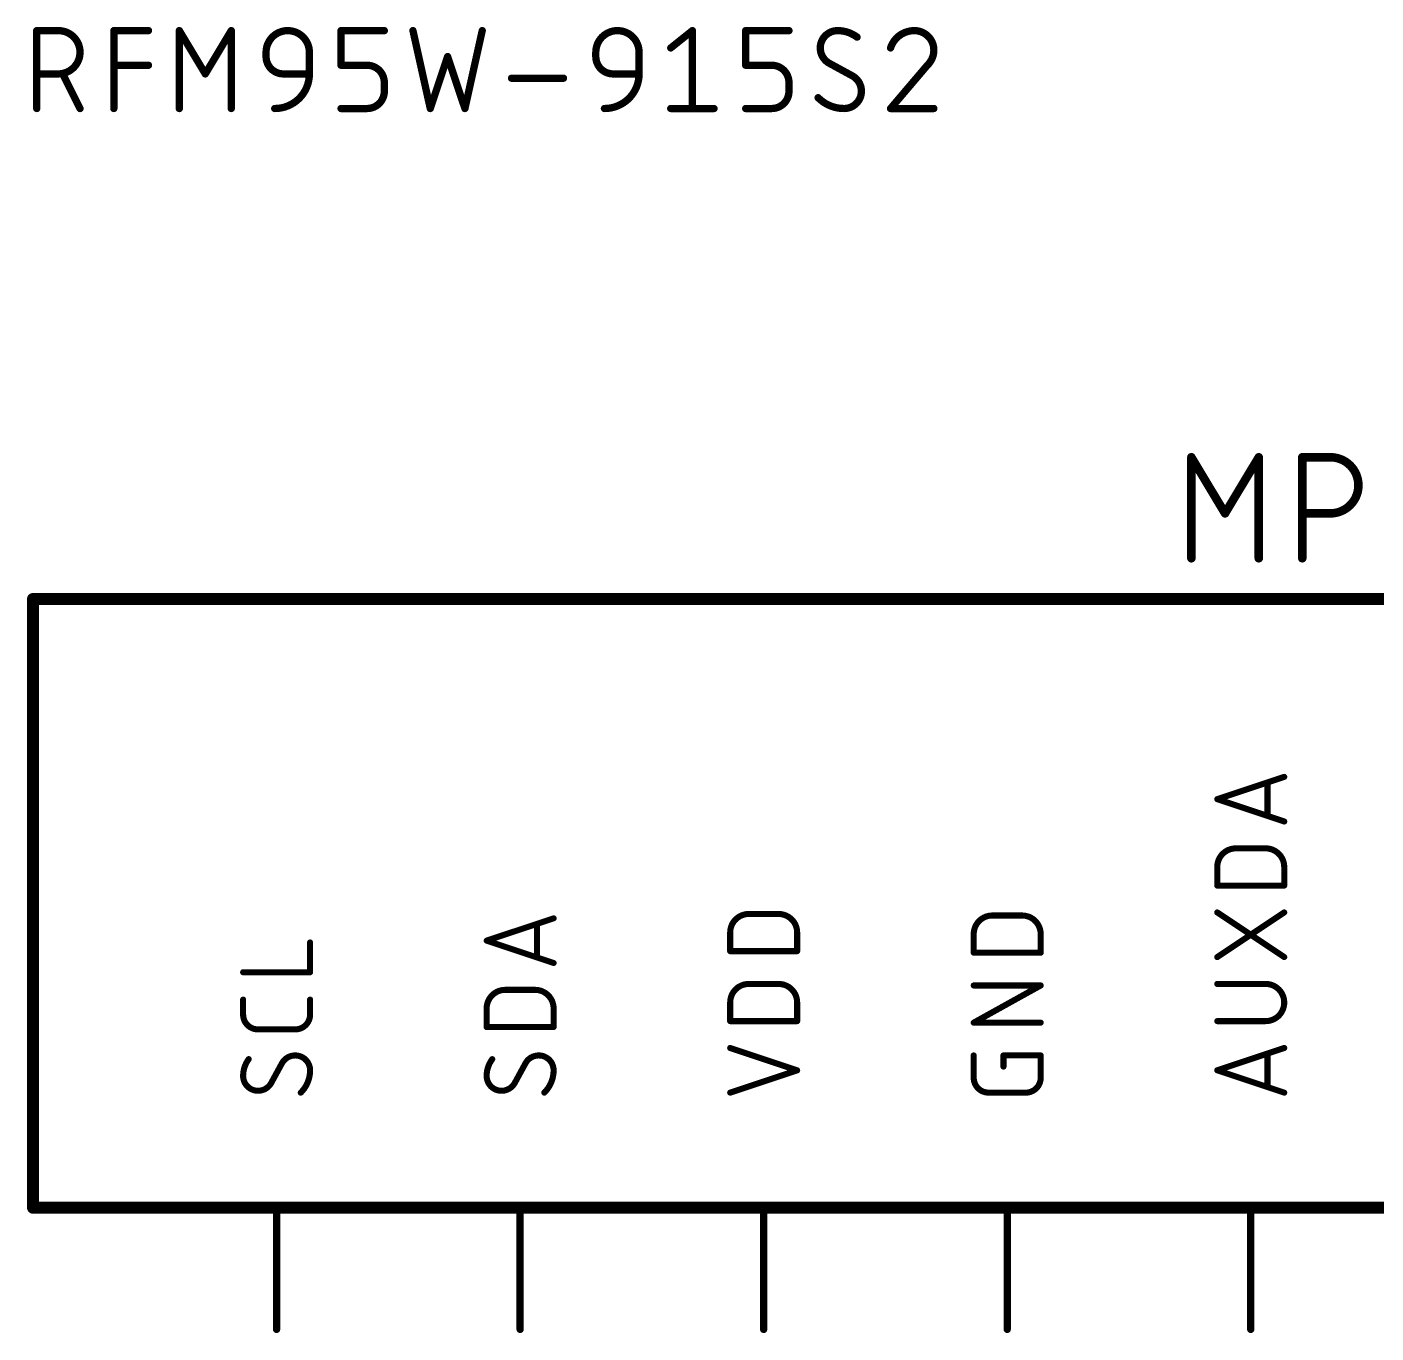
# Model space of a CAD drawing. Extents: x -1 to 180, y 0 to 264.
# Drawn here: x 109.09 to 137.23, y 20.24 to 47.5 of the extents above; entities that cross this region are included whole.
import ezdxf

# ---------------------------------------------------------------- set-up
doc = ezdxf.new("R2010")
doc.units = 0
for name, color, linetype in [('94', 12, 'CONTINUOUS'), ('95', 251, 'CONTINUOUS'), ('96', 251, 'CONTINUOUS')]:
    doc.layers.add(name, color=color, linetype=linetype)

msp = doc.modelspace()

# ---------------------------------------------------------------- linework, layer by layer
at = {"layer": '94'}
for points, const_width in [([(133.3817, 36.4109), (133.3817, 38.5191)], 0.1778), ([(133.3817, 38.5191), (134.0844, 37.3479)], 0.1778), ([(134.0844, 37.3479), (134.7872, 38.5191)], 0.1778), ([(134.7872, 38.5191), (134.7872, 36.4109)], 0.1778), ([(135.695, 36.4109), (135.695, 38.5191)], 0.1778), ([(135.695, 38.5191), (136.2806, 38.5191)], 0.1778), ([(136.2806, 37.3479), (135.695, 37.3479)], 0.1778), ([(109.22, 35.56), (109.22, 22.86)], 0.254), ([(170.18, 35.56), (109.22, 35.56)], 0.254), ([(109.22, 22.86), (170.18, 22.86)], 0.254), ([(114.3, 20.32), (114.3, 22.86)], 0.1524), ([(119.38, 20.32), (119.38, 22.86)], 0.1524), ([(124.46, 20.32), (124.46, 22.86)], 0.1524), ([(129.54, 20.32), (129.54, 22.86)], 0.1524), ([(134.62, 20.32), (134.62, 22.86)], 0.1524)]:
    msp.add_lwpolyline(points, dxfattribs=dict(at, const_width=const_width))
for points, const_width in [([(133.4198, 38.542, 1), (133.3436, 38.4962)], 0.0889), ([(133.4262, 38.5191, 1), (133.3373, 38.5191)], 0.0889), ([(134.8316, 38.5191, 1), (134.7427, 38.5191)], 0.0889), ([(134.8253, 38.4962, 1), (134.7491, 38.542)], 0.0889), ([(135.7394, 38.5191, 1), (135.6505, 38.5191)], 0.0889), ([(135.695, 38.5635, 1), (135.695, 38.4747)], 0.0889), ([(136.2806, 37.3479, 1), (136.2806, 38.5191)], 0.1778), ([(136.2806, 38.5635, 1), (136.2806, 38.4747)], 0.0889), ([(136.2806, 38.4747, 1), (136.2806, 38.5635)], 0.0889), ([(135.695, 37.3923, 1), (135.695, 37.3034)], 0.0889), ([(136.2806, 37.3923, 1), (136.2806, 37.3034)], 0.0889), ([(136.2806, 37.3034, 1), (136.2806, 37.3923)], 0.0889), ([(134.0463, 37.3707, 1), (134.1225, 37.325)], 0.0889), ([(134.0463, 37.325, 1), (134.1225, 37.3707)], 0.0889), ([(133.3373, 36.4109, 1), (133.4262, 36.4109)], 0.0889), ([(134.7427, 36.4109, 1), (134.8316, 36.4109)], 0.0889), ([(135.6505, 36.4109, 1), (135.7394, 36.4109)], 0.0889), ([(109.2835, 35.56, 1), (109.1565, 35.56)], 0.127), ([(109.22, 35.6235, 1), (109.22, 35.4965)], 0.127), ([(109.22, 22.9235, 1), (109.22, 22.7965)], 0.127), ([(109.1565, 22.86, 1), (109.2835, 22.86)], 0.127), ([(114.3381, 22.86, 1), (114.2619, 22.86)], 0.0762), ([(119.4181, 22.86, 1), (119.3419, 22.86)], 0.0762), ([(124.4981, 22.86, 1), (124.4219, 22.86)], 0.0762), ([(129.5781, 22.86, 1), (129.5019, 22.86)], 0.0762), ([(134.6581, 22.86, 1), (134.5819, 22.86)], 0.0762), ([(114.2619, 20.32, 1), (114.3381, 20.32)], 0.0762), ([(119.3419, 20.32, 1), (119.4181, 20.32)], 0.0762), ([(124.4219, 20.32, 1), (124.4981, 20.32)], 0.0762), ([(129.5019, 20.32, 1), (129.5781, 20.32)], 0.0762), ([(134.5819, 20.32, 1), (134.6581, 20.32)], 0.0762)]:
    msp.add_lwpolyline(points, format="xyb", dxfattribs=dict(at, const_width=const_width))
at = {"layer": '95', "const_width": 0.127}
for points in [[(133.9215, 31.3839), (135.3185, 31.8496)], [(134.9693, 31.7331), (134.9693, 31.0346)], [(135.3185, 30.9182), (133.9215, 31.3839)], [(134.3096, 30.3575), (134.9304, 30.3575)], [(133.9215, 29.5814), (133.9215, 29.9694)], [(135.3185, 29.9694), (135.3185, 29.5814)], [(135.3185, 29.5814), (133.9215, 29.5814)], [(124.1496, 28.9886), (124.7704, 28.9886)], [(129.2296, 28.9566), (129.8504, 28.9566)], [(135.3185, 28.0893), (133.9215, 29.0206)], [(133.9215, 28.0893), (135.3185, 29.0206)], [(118.6815, 28.4317), (120.0785, 28.8974)], [(119.7293, 28.7809), (119.7293, 28.0824)], [(114.9985, 27.7726), (114.9985, 28.3935)], [(120.0785, 27.966), (118.6815, 28.4317)], [(123.7615, 28.2125), (123.7615, 28.6006)], [(125.1585, 28.6006), (125.1585, 28.2125)], [(128.8415, 28.1805), (128.8415, 28.5686)], [(130.2385, 28.5686), (130.2385, 28.1805)], [(125.1585, 28.2125), (123.7615, 28.2125)], [(130.2385, 28.1805), (128.8415, 28.1805)], [(113.6015, 27.7726), (114.9985, 27.7726)], [(124.1496, 27.5285), (124.7704, 27.5285)], [(134.9304, 27.5285), (133.9215, 27.5285)], [(119.0696, 27.4053), (119.6904, 27.4053)], [(128.8415, 26.7204), (130.2385, 27.4965)], [(130.2385, 27.4965), (128.8415, 27.4965)], [(113.6015, 26.89), (113.6015, 27.2004)], [(114.9985, 27.2004), (114.9985, 26.89)], [(118.6815, 26.6292), (118.6815, 27.0172)], [(120.0785, 27.0172), (120.0785, 26.6292)], [(123.7615, 26.7524), (123.7615, 27.1404)], [(125.1585, 27.1404), (125.1585, 26.7524)], [(125.1585, 26.7524), (123.7615, 26.7524)], [(130.2385, 26.7204), (128.8415, 26.7204)], [(133.9215, 26.7524), (134.9304, 26.7524)], [(114.6881, 26.5795), (113.9119, 26.5795)], [(120.0785, 26.6292), (118.6815, 26.6292)], [(125.1585, 25.726), (123.7615, 26.1916)], [(133.9215, 25.726), (135.3185, 26.1916)], [(114.4164, 25.8812), (114.1836, 25.4543)], [(119.4964, 25.8812), (119.2636, 25.4543)], [(128.8415, 25.5707), (128.8415, 26.0364)], [(129.4624, 25.8036), (129.4624, 26.0364)], [(129.4624, 26.0364), (130.2385, 26.0364)], [(130.2385, 26.0364), (130.2385, 25.5707)], [(134.9693, 26.0752), (134.9693, 25.3767)], [(123.7615, 25.2603), (125.1585, 25.726)], [(135.3185, 25.2603), (133.9215, 25.726)], [(129.9281, 25.2603), (129.1519, 25.2603)]]:
    msp.add_lwpolyline(points, dxfattribs=at)
at = {"layer": '95'}
for points, const_width in [([(135.3285, 31.8194, 1), (135.3085, 31.8797)], 0.0635), ([(135.001, 31.7331, 1), (134.9375, 31.7331)], 0.0635), ([(133.9315, 31.414, 1), (133.9115, 31.3538)], 0.0635), ([(133.9115, 31.414, 1), (133.9315, 31.3538)], 0.0635), ([(134.9375, 31.0346, 1), (135.001, 31.0346)], 0.0635), ([(135.3085, 30.8881, 1), (135.3285, 30.9483)], 0.0635), ([(134.3096, 30.3575, 0.4142), (133.9215, 29.9694)], 0.127), ([(134.3096, 30.3892, 1), (134.3096, 30.3257)], 0.0635), ([(134.3096, 30.3257, 1), (134.3096, 30.3892)], 0.0635), ([(135.3185, 29.9694, 0.4142), (134.9304, 30.3575)], 0.127), ([(134.9304, 30.3892, 1), (134.9304, 30.3257)], 0.0635), ([(134.9304, 30.3257, 1), (134.9304, 30.3892)], 0.0635), ([(133.9532, 29.9694, 1), (133.8898, 29.9694)], 0.0635), ([(133.8898, 29.9694, 1), (133.9532, 29.9694)], 0.0635), ([(135.3502, 29.9694, 1), (135.2868, 29.9694)], 0.0635), ([(135.2868, 29.9694, 1), (135.3502, 29.9694)], 0.0635), ([(133.9215, 29.6131, 1), (133.9215, 29.5496)], 0.0635), ([(133.8898, 29.5814, 1), (133.9532, 29.5814)], 0.0635), ([(135.2868, 29.5814, 1), (135.3502, 29.5814)], 0.0635), ([(135.3185, 29.5496, 1), (135.3185, 29.6131)], 0.0635), ([(124.1496, 28.9886, 0.4142), (123.7615, 28.6006)], 0.127), ([(124.1496, 29.0204, 1), (124.1496, 28.9569)], 0.0635), ([(124.1496, 28.9569, 1), (124.1496, 29.0204)], 0.0635), ([(125.1585, 28.6006, 0.4142), (124.7704, 28.9886)], 0.127), ([(124.7704, 29.0204, 1), (124.7704, 28.9569)], 0.0635), ([(124.7704, 28.9569, 1), (124.7704, 29.0204)], 0.0635), ([(129.2296, 28.9566, 0.4142), (128.8415, 28.5686)], 0.127), ([(129.2296, 28.9884, 1), (129.2296, 28.9249)], 0.0635), ([(129.2296, 28.9249, 1), (129.2296, 28.9884)], 0.0635), ([(130.2385, 28.5686, 0.4142), (129.8504, 28.9566)], 0.127), ([(129.8504, 28.9884, 1), (129.8504, 28.9249)], 0.0635), ([(129.8504, 28.9249, 1), (129.8504, 28.9884)], 0.0635), ([(133.9391, 29.047, 1), (133.9039, 28.9942)], 0.0635), ([(135.3361, 28.9942, 1), (135.3009, 29.047)], 0.0635), ([(119.761, 28.7809, 1), (119.6975, 28.7809)], 0.0635), ([(120.0885, 28.8672, 1), (120.0685, 28.9275)], 0.0635), ([(115.0303, 28.3935, 1), (114.9668, 28.3935)], 0.0635), ([(118.6915, 28.4618, 1), (118.6715, 28.4016)], 0.0635), ([(118.6715, 28.4618, 1), (118.6915, 28.4016)], 0.0635), ([(123.7933, 28.6006, 1), (123.7298, 28.6006)], 0.0635), ([(123.7298, 28.6006, 1), (123.7933, 28.6006)], 0.0635), ([(125.1903, 28.6006, 1), (125.1268, 28.6006)], 0.0635), ([(125.1268, 28.6006, 1), (125.1902, 28.6006)], 0.0635), ([(128.8732, 28.5686, 1), (128.8098, 28.5686)], 0.0635), ([(128.8098, 28.5686, 1), (128.8732, 28.5686)], 0.0635), ([(130.2703, 28.5686, 1), (130.2068, 28.5686)], 0.0635), ([(130.2068, 28.5686, 1), (130.2702, 28.5686)], 0.0635), ([(123.7615, 28.2443, 1), (123.7615, 28.1808)], 0.0635), ([(123.7298, 28.2125, 1), (123.7933, 28.2125)], 0.0635), ([(125.1268, 28.2125, 1), (125.1903, 28.2125)], 0.0635), ([(125.1585, 28.1808, 1), (125.1585, 28.2443)], 0.0635), ([(128.8415, 28.2123, 1), (128.8415, 28.1488)], 0.0635), ([(128.8098, 28.1805, 1), (128.8732, 28.1805)], 0.0635), ([(130.2068, 28.1805, 1), (130.2703, 28.1805)], 0.0635), ([(130.2385, 28.1488, 1), (130.2385, 28.2123)], 0.0635), ([(133.9039, 28.1157, 1), (133.9391, 28.0628)], 0.0635), ([(135.3009, 28.0628, 1), (135.3361, 28.1157)], 0.0635), ([(119.6975, 28.0824, 1), (119.761, 28.0824)], 0.0635), ([(120.0685, 27.9359, 1), (120.0885, 27.9961)], 0.0635), ([(113.6015, 27.8044, 1), (113.6015, 27.7409)], 0.0635), ([(114.9668, 27.7726, 1), (115.0303, 27.7726)], 0.0635), ([(114.9985, 27.7409, 1), (114.9985, 27.8044)], 0.0635), ([(124.1496, 27.5285, 0.4142), (123.7615, 27.1404)], 0.127), ([(124.1496, 27.5602, 1), (124.1496, 27.4968)], 0.0635), ([(124.1496, 27.4968, 1), (124.1496, 27.5602)], 0.0635), ([(125.1585, 27.1404, 0.4142), (124.7704, 27.5285)], 0.127), ([(124.7704, 27.5602, 1), (124.7704, 27.4968)], 0.0635), ([(124.7704, 27.4968, 1), (124.7704, 27.5602)], 0.0635), ([(133.9215, 27.5602, 1), (133.9215, 27.4968)], 0.0635), ([(134.9304, 26.7524, 1), (134.9304, 27.5285)], 0.127), ([(134.9304, 27.5602, 1), (134.9304, 27.4967)], 0.0635), ([(134.9304, 27.4968, 1), (134.9304, 27.5602)], 0.0635), ([(119.0696, 27.4053, 0.4142), (118.6815, 27.0172)], 0.127), ([(119.0696, 27.437, 1), (119.0696, 27.3735)], 0.0635), ([(119.0696, 27.3735, 1), (119.0696, 27.437)], 0.0635), ([(120.0785, 27.0172, 0.4142), (119.6904, 27.4053)], 0.127), ([(119.6904, 27.437, 1), (119.6904, 27.3735)], 0.0635), ([(119.6904, 27.3735, 1), (119.6904, 27.437)], 0.0635), ([(128.8415, 27.5283, 1), (128.8415, 27.4648)], 0.0635), ([(130.2539, 27.4688, 1), (130.2231, 27.5243)], 0.0635), ([(130.2385, 27.4648, 1), (130.2385, 27.5283)], 0.0635), ([(113.6333, 27.2004, 1), (113.5697, 27.2004)], 0.0635), ([(115.0303, 27.2004, 1), (114.9668, 27.2004)], 0.0635), ([(118.7133, 27.0172, 1), (118.6497, 27.0172)], 0.0635), ([(118.6497, 27.0172, 1), (118.7133, 27.0172)], 0.0635), ([(120.1103, 27.0172, 1), (120.0468, 27.0172)], 0.0635), ([(120.0468, 27.0172, 1), (120.1102, 27.0172)], 0.0635), ([(123.7933, 27.1404, 1), (123.7298, 27.1404)], 0.0635), ([(123.7298, 27.1404, 1), (123.7933, 27.1404)], 0.0635), ([(125.1903, 27.1404, 1), (125.1268, 27.1404)], 0.0635), ([(125.1268, 27.1404, 1), (125.1902, 27.1404)], 0.0635), ([(113.6332, 26.89, 1), (113.5697, 26.89)], 0.0635), ([(113.5697, 26.89, 1), (113.6333, 26.89)], 0.0635), ([(113.6015, 26.89, 0.4142), (113.9119, 26.5795)], 0.127), ([(114.6881, 26.5795, 0.4142), (114.9985, 26.89)], 0.127), ([(115.0303, 26.89, 1), (114.9668, 26.89)], 0.0635), ([(114.9668, 26.89, 1), (115.0303, 26.89)], 0.0635), ([(123.7615, 26.7841, 1), (123.7615, 26.7206)], 0.0635), ([(123.7298, 26.7524, 1), (123.7933, 26.7524)], 0.0635), ([(125.1268, 26.7524, 1), (125.1903, 26.7524)], 0.0635), ([(125.1585, 26.7206, 1), (125.1585, 26.7841)], 0.0635), ([(128.8415, 26.7522, 1), (128.8415, 26.6887)], 0.0635), ([(128.8261, 26.7482, 1), (128.8569, 26.6927)], 0.0635), ([(130.2385, 26.6887, 1), (130.2385, 26.7522)], 0.0635), ([(133.9215, 26.7841, 1), (133.9215, 26.7206)], 0.0635), ([(134.9304, 26.7841, 1), (134.9304, 26.7206)], 0.0635), ([(134.9304, 26.7206, 1), (134.9304, 26.7841)], 0.0635), ([(113.9119, 26.6113, 1), (113.9119, 26.5478)], 0.0635), ([(113.9119, 26.5478, 1), (113.9119, 26.6113)], 0.0635), ([(114.6881, 26.6113, 1), (114.6881, 26.5478)], 0.0635), ([(114.6881, 26.5478, 1), (114.6881, 26.6113)], 0.0635), ([(118.6497, 26.6292, 1), (118.7133, 26.6292)], 0.0635), ([(118.6815, 26.6609, 1), (118.6815, 26.5974)], 0.0635), ([(120.0468, 26.6292, 1), (120.1103, 26.6292)], 0.0635), ([(120.0785, 26.5974, 1), (120.0785, 26.6609)], 0.0635), ([(123.7715, 26.2218, 1), (123.7515, 26.1615)], 0.0635), ([(135.3285, 26.1615, 1), (135.3085, 26.2218)], 0.0635), ([(113.7179, 25.9588, 0.1623), (113.6015, 25.6096)], 0.127), ([(113.7433, 25.9397, 1), (113.6925, 25.9779)], 0.0635), ([(114.6881, 26.0364, 0.2656), (114.4164, 25.8812)], 0.127), ([(114.3891, 25.8973, 1), (114.4438, 25.8651)], 0.0635), ([(114.4443, 25.866, 1), (114.3885, 25.8964)], 0.0635), ([(114.6881, 26.0682, 1), (114.6881, 26.0047)], 0.0635), ([(114.9985, 25.726, 0.4142), (114.6881, 26.0364)], 0.127), ([(114.6881, 26.0047, 1), (114.6881, 26.0682)], 0.0635), ([(118.7979, 25.9588, 0.1623), (118.6815, 25.6096)], 0.127), ([(118.8233, 25.9397, 1), (118.7725, 25.9779)], 0.0635), ([(119.7681, 26.0364, 0.2656), (119.4964, 25.8812)], 0.127), ([(119.4691, 25.8973, 1), (119.5238, 25.8651)], 0.0635), ([(119.5243, 25.866, 1), (119.4685, 25.8964)], 0.0635), ([(119.7681, 26.0682, 1), (119.7681, 26.0047)], 0.0635), ([(120.0785, 25.726, 0.4142), (119.7681, 26.0364)], 0.127), ([(119.7681, 26.0047, 1), (119.7681, 26.0682)], 0.0635), ([(128.8732, 26.0364, 1), (128.8098, 26.0364)], 0.0635), ([(129.4624, 26.0682, 1), (129.4624, 26.0047)], 0.0635), ([(129.4941, 26.0364, 1), (129.4306, 26.0364)], 0.0635), ([(130.2703, 26.0364, 1), (130.2068, 26.0364)], 0.0635), ([(130.2385, 26.0047, 1), (130.2385, 26.0682)], 0.0635), ([(135.001, 26.0752, 1), (134.9375, 26.0752)], 0.0635), ([(113.6333, 25.6096, 1), (113.5697, 25.6096)], 0.0635), ([(113.5697, 25.6095, 1), (113.6333, 25.6096)], 0.0635), ([(113.6015, 25.6096, 0.4142), (113.9119, 25.2991)], 0.127), ([(114.8045, 25.2603, 0.2), (114.9985, 25.726)], 0.127), ([(115.0302, 25.726, 1), (114.9668, 25.726)], 0.0635), ([(114.9668, 25.726, 1), (115.0303, 25.726)], 0.0635), ([(118.7133, 25.6096, 1), (118.6497, 25.6096)], 0.0635), ([(118.6497, 25.6095, 1), (118.7133, 25.6096)], 0.0635), ([(118.6815, 25.6096, 0.4142), (118.9919, 25.2991)], 0.127), ([(119.8845, 25.2603, 0.2), (120.0785, 25.726)], 0.127), ([(120.1102, 25.726, 1), (120.0468, 25.726)], 0.0635), ([(120.0468, 25.726, 1), (120.1103, 25.726)], 0.0635), ([(125.1685, 25.6958, 1), (125.1485, 25.7561)], 0.0635), ([(125.1485, 25.6958, 1), (125.1685, 25.7561)], 0.0635), ([(128.8415, 25.5707, 0.4142), (129.1519, 25.2603)], 0.127), ([(128.8732, 25.5707, 1), (128.8097, 25.5707)], 0.0635), ([(129.4306, 25.8036, 1), (129.4941, 25.8036)], 0.0635), ([(129.9281, 25.2603, 0.4142), (130.2385, 25.5707)], 0.127), ([(130.2703, 25.5707, 1), (130.2068, 25.5707)], 0.0635), ([(133.9315, 25.7561, 1), (133.9115, 25.6958)], 0.0635), ([(133.9115, 25.7561, 1), (133.9315, 25.6958)], 0.0635), ([(113.9119, 25.2991, 0.2656), (114.1836, 25.4543)], 0.127), ([(113.9119, 25.3309, 1), (113.9119, 25.2674)], 0.0635), ([(113.9119, 25.2674, 1), (113.9119, 25.3309)], 0.0635), ([(114.1557, 25.4695, 1), (114.2115, 25.4391)], 0.0635), ([(114.2109, 25.4382, 1), (114.1562, 25.4704)], 0.0635), ([(118.9919, 25.2991, 0.2656), (119.2636, 25.4543)], 0.127), ([(118.9919, 25.3309, 1), (118.9919, 25.2674)], 0.0635), ([(118.9919, 25.2674, 1), (118.9919, 25.3309)], 0.0635), ([(119.2357, 25.4695, 1), (119.2915, 25.4391)], 0.0635), ([(119.2909, 25.4382, 1), (119.2362, 25.4704)], 0.0635), ([(128.8098, 25.5707, 1), (128.8732, 25.5707)], 0.0635), ([(130.2068, 25.5707, 1), (130.2703, 25.5707)], 0.0635), ([(134.9375, 25.3767, 1), (135.001, 25.3767)], 0.0635), ([(114.7821, 25.2828, 1), (114.8268, 25.2378)], 0.0635), ([(119.8621, 25.2828, 1), (119.9068, 25.2378)], 0.0635), ([(123.7515, 25.2904, 1), (123.7715, 25.2302)], 0.0635), ([(129.1519, 25.292, 1), (129.1519, 25.2286)], 0.0635), ([(129.1519, 25.2286, 1), (129.1519, 25.292)], 0.0635), ([(129.9281, 25.292, 1), (129.9281, 25.2286)], 0.0635), ([(129.9281, 25.2286, 1), (129.9281, 25.292)], 0.0635), ([(135.3085, 25.2302, 1), (135.3285, 25.2904)], 0.0635)]:
    msp.add_lwpolyline(points, format="xyb", dxfattribs=dict(at, const_width=const_width))
at = {"layer": '96', "const_width": 0.1524}
for points in [[(109.2962, 45.7962), (109.2962, 47.4218)], [(109.2962, 47.4218), (109.7478, 47.4218)], [(110.9053, 45.7962), (110.9053, 47.4218)], [(110.9053, 47.4218), (111.6277, 47.4218)], [(112.2709, 45.7962), (112.2709, 47.4218)], [(112.2709, 47.4218), (112.8127, 46.5187)], [(112.8127, 46.5187), (113.3546, 47.4218)], [(113.3546, 47.4218), (113.3546, 45.7962)], [(115.6437, 46.6993), (115.6437, 47.4218)], [(115.6437, 47.4218), (116.5469, 47.4218)], [(117.1444, 47.4218), (117.5056, 45.7962)], [(118.2281, 45.7962), (118.5893, 47.4218)], [(122.5215, 47.0606), (122.973, 47.4218)], [(122.973, 47.4218), (122.973, 45.7962)], [(124.0846, 46.6993), (124.0846, 47.4218)], [(124.0846, 47.4218), (124.9877, 47.4218)], [(114.0806, 46.8799), (114.0806, 46.9702)], [(114.9837, 46.9702), (114.9837, 46.5187)], [(120.9584, 46.8799), (120.9584, 46.9702)], [(121.8615, 46.9702), (121.8615, 46.5187)], [(110.9053, 46.6993), (111.6277, 46.6993)], [(116.1856, 46.6993), (115.6437, 46.6993)], [(117.5056, 45.7962), (117.8668, 46.8799)], [(117.8668, 46.8799), (118.2281, 45.7962)], [(124.6265, 46.6993), (124.0846, 46.6993)], [(126.3181, 46.4735), (125.8214, 46.7445)], [(127.8743, 46.6993), (127.1066, 45.7962)], [(109.7478, 46.5187), (109.2962, 46.5187)], [(110.1993, 45.7962), (109.8381, 46.5187)], [(114.9837, 46.5187), (114.4419, 46.5187)], [(119.2007, 46.4284), (120.2845, 46.4284)], [(121.8615, 46.5187), (121.3196, 46.5187)], [(116.5469, 46.1574), (116.5469, 46.3381)], [(124.9877, 46.1574), (124.9877, 46.3381)], [(115.6437, 45.7962), (116.1856, 45.7962)], [(122.5215, 45.7962), (123.4246, 45.7962)], [(124.0846, 45.7962), (124.6265, 45.7962)], [(127.1066, 45.7962), (128.0097, 45.7962)]]:
    msp.add_lwpolyline(points, dxfattribs=at)
at = {"layer": '96'}
for points, const_width in [([(109.3343, 47.4218, 1), (109.2581, 47.4218)], 0.0762), ([(109.2962, 47.4599, 1), (109.2962, 47.3837)], 0.0762), ([(109.7478, 46.5187, 1), (109.7478, 47.4218)], 0.1524), ([(109.7478, 47.4599, 1), (109.7478, 47.3837)], 0.0762), ([(109.7478, 47.3837, 1), (109.7478, 47.4599)], 0.0762), ([(110.9434, 47.4218, 1), (110.8672, 47.4218)], 0.0762), ([(110.9053, 47.4599, 1), (110.9053, 47.3837)], 0.0762), ([(111.6277, 47.3837, 1), (111.6277, 47.4599)], 0.0762), ([(112.309, 47.4218, 1), (112.2328, 47.4218)], 0.0762), ([(112.3035, 47.4414, 1), (112.2382, 47.4022)], 0.0762), ([(113.3927, 47.4218, 1), (113.3165, 47.4218)], 0.0762), ([(113.3873, 47.4022, 1), (113.3219, 47.4414)], 0.0762), ([(114.9837, 46.9702, 1), (114.0806, 46.9702)], 0.1524), ([(115.6818, 47.4218, 1), (115.6056, 47.4218)], 0.0762), ([(115.6437, 47.4599, 1), (115.6437, 47.3837)], 0.0762), ([(116.5469, 47.3837, 1), (116.5469, 47.4599)], 0.0762), ([(117.1815, 47.4301, 1), (117.1072, 47.4135)], 0.0762), ([(118.6265, 47.4135, 1), (118.5521, 47.4301)], 0.0762), ([(121.8615, 46.9702, 1), (120.9584, 46.9702)], 0.1524), ([(123.0111, 47.4218, 1), (122.9349, 47.4218)], 0.0762), ([(122.9968, 47.392, 1), (122.9492, 47.4516)], 0.0762), ([(124.1227, 47.4218, 1), (124.0465, 47.4218)], 0.0762), ([(124.0846, 47.4599, 1), (124.0846, 47.3837)], 0.0762), ([(124.9877, 47.3837, 1), (124.9877, 47.4599)], 0.0762), ([(126.002, 47.4218, 0.4142), (125.6408, 47.0606)], 0.1524), ([(126.4084, 47.2863, 0.1623), (126.002, 47.4218)], 0.1524), ([(126.002, 47.4599, 1), (126.002, 47.3837)], 0.0762), ([(126.002, 47.3837, 1), (126.002, 47.4599)], 0.0762), ([(126.3856, 47.2559, 1), (126.4313, 47.3168)], 0.0762), ([(127.6034, 47.4218, 0.3252), (127.1066, 47.0606)], 0.1524), ([(128.0097, 47.0154, 0.4142), (127.6034, 47.4218)], 0.1524), ([(127.6034, 47.4599, 1), (127.6034, 47.3837)], 0.0762), ([(127.6034, 47.3837, 1), (127.6033, 47.4599)], 0.0762), ([(114.1187, 46.9702, 1), (114.0425, 46.9702)], 0.0762), ([(114.0425, 46.9702, 1), (114.1187, 46.9702)], 0.0762), ([(115.0218, 46.9702, 1), (114.9456, 46.9702)], 0.0762), ([(114.9456, 46.9702, 1), (115.0218, 46.9702)], 0.0762), ([(120.9965, 46.9702, 1), (120.9203, 46.9702)], 0.0762), ([(120.9203, 46.9702, 1), (120.9965, 46.9702)], 0.0762), ([(121.8996, 46.9702, 1), (121.8234, 46.9702)], 0.0762), ([(121.8234, 46.9702, 1), (121.8996, 46.9702)], 0.0762), ([(122.4977, 47.0903, 1), (122.5453, 47.0308)], 0.0762), ([(125.6408, 47.0606, 0.2656), (125.8214, 46.7445)], 0.1524), ([(125.6789, 47.0606, 1), (125.6027, 47.0606)], 0.0762), ([(125.6027, 47.0606, 1), (125.6789, 47.0606)], 0.0762), ([(127.0704, 47.0723, 1), (127.1429, 47.0488)], 0.0762), ([(127.8743, 46.6993, 0.2053), (128.0097, 47.0154)], 0.1524), ([(127.9716, 47.0154, 1), (128.0478, 47.0154)], 0.0762), ([(128.0478, 47.0154, 1), (127.9717, 47.0154)], 0.0762), ([(110.9053, 46.7374, 1), (110.9053, 46.6612)], 0.0762), ([(111.6277, 46.6612, 1), (111.6277, 46.7374)], 0.0762), ([(114.0806, 46.8799, 0.4142), (114.4419, 46.5187)], 0.1524), ([(114.1187, 46.8799, 1), (114.0425, 46.8799)], 0.0762), ([(114.0425, 46.8799, 1), (114.1187, 46.8799)], 0.0762), ([(115.6437, 46.7374, 1), (115.6437, 46.6612)], 0.0762), ([(115.6056, 46.6993, 1), (115.6818, 46.6993)], 0.0762), ([(116.5469, 46.3381, 0.4142), (116.1856, 46.6993)], 0.1524), ([(116.1856, 46.7374, 1), (116.1856, 46.6612)], 0.0762), ([(116.1856, 46.6612, 1), (116.1856, 46.7374)], 0.0762), ([(117.903, 46.892, 1), (117.8307, 46.8679)], 0.0762), ([(117.903, 46.8679, 1), (117.8307, 46.892)], 0.0762), ([(120.9584, 46.8799, 0.4142), (121.3196, 46.5187)], 0.1524), ([(120.9965, 46.8799, 1), (120.9203, 46.8799)], 0.0762), ([(120.9203, 46.8799, 1), (120.9965, 46.8799)], 0.0762), ([(124.0846, 46.7374, 1), (124.0846, 46.6612)], 0.0762), ([(124.0465, 46.6993, 1), (124.1227, 46.6993)], 0.0762), ([(124.9877, 46.3381, 0.4142), (124.6265, 46.6993)], 0.1524), ([(124.6265, 46.7374, 1), (124.6265, 46.6612)], 0.0762), ([(124.6265, 46.6612, 1), (124.6265, 46.7374)], 0.0762), ([(125.8396, 46.7779, 1), (125.8032, 46.711)], 0.0762), ([(125.8021, 46.7116, 1), (125.8407, 46.7773)], 0.0762), ([(127.848, 46.7269, 1), (127.9006, 46.6717)], 0.0762), ([(127.9033, 46.6746, 1), (127.8453, 46.724)], 0.0762), ([(109.2962, 46.5568, 1), (109.2962, 46.4806)], 0.0762), ([(109.7478, 46.5568, 1), (109.7478, 46.4806)], 0.0762), ([(109.7478, 46.4806, 1), (109.7478, 46.5568)], 0.0762), ([(109.8721, 46.5357, 1), (109.804, 46.5016)], 0.0762), ([(112.7801, 46.5383, 1), (112.8454, 46.4991)], 0.0762), ([(112.7801, 46.4991, 1), (112.8454, 46.5383)], 0.0762), ([(114.2612, 45.7962, 0.4142), (114.9837, 46.5187)], 0.1524), ([(114.4419, 46.5568, 1), (114.4419, 46.4806)], 0.0762), ([(114.4419, 46.4806, 1), (114.4419, 46.5568)], 0.0762), ([(115.0218, 46.5187, 1), (114.9456, 46.5187)], 0.0762), ([(114.9456, 46.5187, 1), (115.0218, 46.5187)], 0.0762), ([(114.9837, 46.4806, 1), (114.9837, 46.5568)], 0.0762), ([(119.2007, 46.4665, 1), (119.2007, 46.3903)], 0.0762), ([(120.2845, 46.3903, 1), (120.2845, 46.4665)], 0.0762), ([(121.139, 45.7962, 0.4142), (121.8615, 46.5187)], 0.1524), ([(121.3196, 46.5568, 1), (121.3196, 46.4806)], 0.0762), ([(121.3196, 46.4806, 1), (121.3196, 46.5568)], 0.0762), ([(121.8996, 46.5187, 1), (121.8234, 46.5187)], 0.0762), ([(121.8234, 46.5187, 1), (121.8996, 46.5187)], 0.0762), ([(121.8615, 46.4806, 1), (121.8615, 46.5568)], 0.0762), ([(126.3375, 46.5064, 1), (126.2988, 46.4407)], 0.0762), ([(126.4987, 46.1574, 0.2656), (126.3181, 46.4735)], 0.1524), ([(126.2999, 46.4401, 1), (126.3364, 46.507)], 0.0762), ([(116.1856, 45.7962, 0.4142), (116.5469, 46.1574)], 0.1524), ([(116.585, 46.3381, 1), (116.5088, 46.3381)], 0.0762), ([(116.5088, 46.3381, 1), (116.585, 46.3381)], 0.0762), ([(116.585, 46.1574, 1), (116.5088, 46.1574)], 0.0762), ([(116.5088, 46.1574, 1), (116.585, 46.1574)], 0.0762), ([(124.6265, 45.7962, 0.4142), (124.9877, 46.1574)], 0.1524), ([(125.0258, 46.3381, 1), (124.9496, 46.3381)], 0.0762), ([(124.9496, 46.3381, 1), (125.0258, 46.3381)], 0.0762), ([(125.0258, 46.1574, 1), (124.9496, 46.1574)], 0.0762), ([(124.9496, 46.1574, 1), (125.0258, 46.1574)], 0.0762), ([(126.1375, 45.7962, 0.4142), (126.4987, 46.1574)], 0.1524), ([(126.5368, 46.1574, 1), (126.4606, 46.1574)], 0.0762), ([(126.4606, 46.1574, 1), (126.5368, 46.1574)], 0.0762), ([(114.2612, 45.8343, 1), (114.2612, 45.7581)], 0.0762), ([(115.6437, 45.8343, 1), (115.6437, 45.7581)], 0.0762), ([(116.1856, 45.8343, 1), (116.1856, 45.7581)], 0.0762), ([(116.1856, 45.7581, 1), (116.1856, 45.8343)], 0.0762), ([(121.139, 45.8343, 1), (121.139, 45.7581)], 0.0762), ([(122.5215, 45.8343, 1), (122.5215, 45.7581)], 0.0762), ([(123.4246, 45.7581, 1), (123.4246, 45.8343)], 0.0762), ([(124.0846, 45.8343, 1), (124.0846, 45.7581)], 0.0762), ([(124.6265, 45.8343, 1), (124.6265, 45.7581)], 0.0762), ([(124.6265, 45.7581, 1), (124.6265, 45.8343)], 0.0762), ([(125.5956, 46.022, 0.2), (126.1375, 45.7962)], 0.1524), ([(125.6227, 46.0488, 1), (125.5686, 45.9951)], 0.0762), ([(126.1375, 45.8343, 1), (126.1375, 45.7581)], 0.0762), ([(126.1375, 45.7581, 1), (126.1375, 45.8343)], 0.0762), ([(127.1066, 45.8343, 1), (127.1066, 45.7581)], 0.0762), ([(128.0097, 45.7581, 1), (128.0097, 45.8343)], 0.0762), ([(109.2581, 45.7962, 1), (109.3343, 45.7962)], 0.0762), ([(110.1652, 45.7792, 1), (110.2334, 45.8132)], 0.0762), ([(110.8672, 45.7962, 1), (110.9434, 45.7962)], 0.0762), ([(112.2328, 45.7962, 1), (112.309, 45.7962)], 0.0762), ([(113.3165, 45.7962, 1), (113.3927, 45.7962)], 0.0762), ([(117.4694, 45.8082, 1), (117.5417, 45.7842)], 0.0762), ([(117.4684, 45.7879, 1), (117.5428, 45.8045)], 0.0762), ([(118.1909, 45.8045, 1), (118.2653, 45.7879)], 0.0762), ([(118.1919, 45.7842, 1), (118.2642, 45.8082)], 0.0762), ([(122.9349, 45.7962, 1), (123.0111, 45.7962)], 0.0762), ([(127.0776, 45.8209, 1), (127.1357, 45.7715)], 0.0762)]:
    msp.add_lwpolyline(points, format="xyb", dxfattribs=dict(at, const_width=const_width))

doc.saveas('drawing.dxf')
